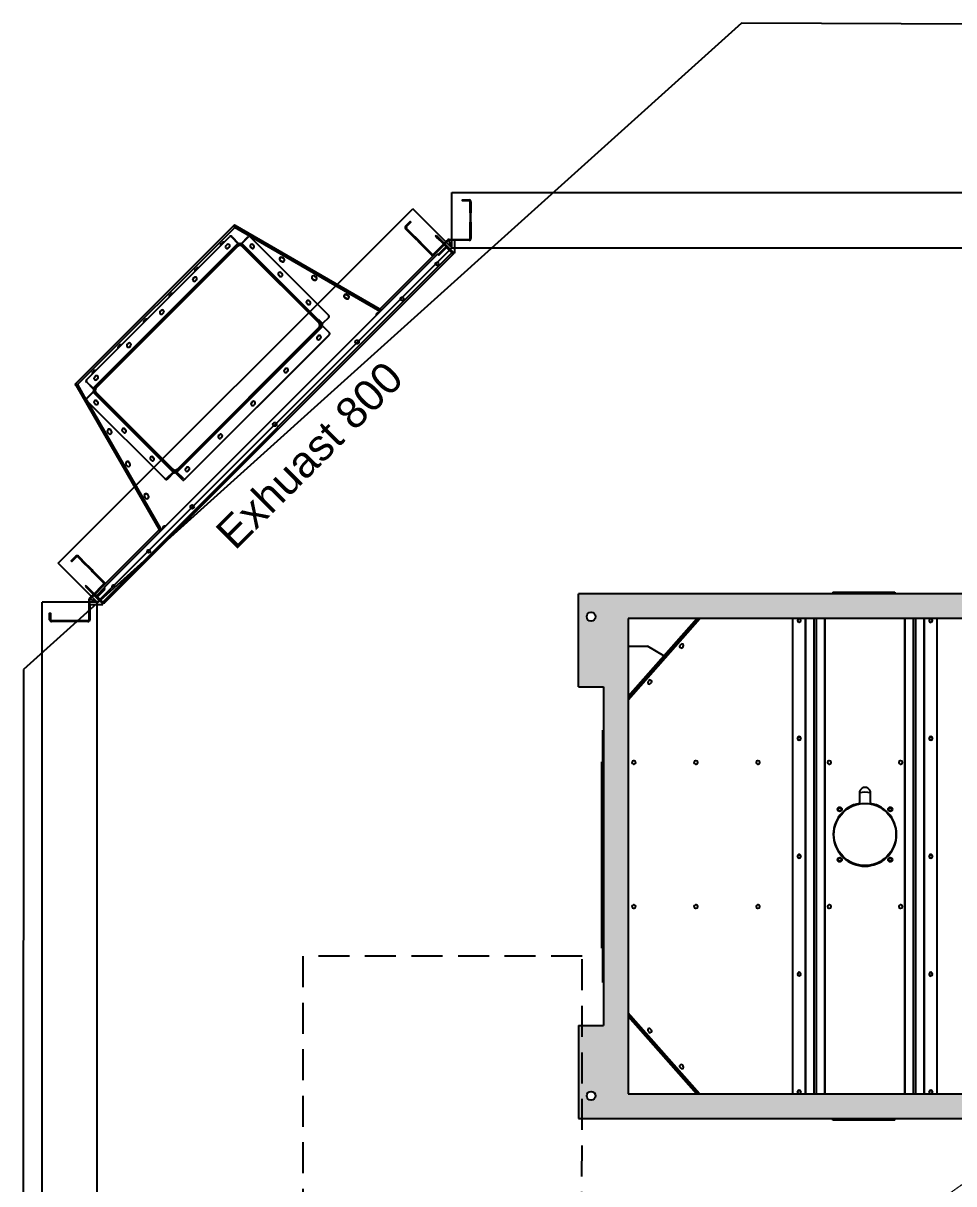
# Model space of a CAD drawing. Header units: millimetres. Extents: x 2822564 to 2991989, y -324396 to -253399.
# Drawn here: x 2846920 to 2848420, y -309281 to -307410 of the extents above; entities that cross this region are included whole.
import ezdxf

# ---------------------------------------------------------------- set-up
doc = ezdxf.new("R2010")
doc.units = ezdxf.units.MM
for name, pattern in [('12017_XPLAN_GROUND$0$HIDDEN', [0.375, 0.25, -0.125]), ('DASHDOT', [1, 0.5, -0.25, 0, -0.25]), ('HIDDEN', [0.375, 0.25, -0.125])]:
    doc.linetypes.add(name, pattern=pattern)
for name, color, linetype in [('AX', 1, 'DASHDOT'), ('Azbilt', 10, 'Continuous'), ('CANAL', 2, 'HIDDEN'), ('LAF Detail', 7, 'Continuous'), ('Runner', 30, 'Continuous'), ('SW-New', 50, 'Continuous')]:
    doc.layers.add(name, color=color, linetype=linetype)
doc.layers.add('KATCHIN', color=253, linetype='12017_XPLAN_GROUND$0$HIDDEN', lineweight=5)
doc.styles.add('Annotative', font='arial.ttf')

# ---------------------------------------------------------------- blocks, each defined once
blk = doc.blocks.new('1&5 - (+20)')
at = {"layer": 'Azbilt'}
for p, q in [((1580486.1, -479645.9), (1577248.8, -479660.4)), ((1577248.8, -479660.4), (1576100.6, -480712.1)), ((1576100.6, -480712.1), (1576112.1, -482091.6))]:
    blk.add_line(p, q, dxfattribs=at)
blk = doc.blocks.new('Surgery Zone')
at = {"layer": 'KATCHIN', "color": 85, "ltscale": 1.1, "true_color": 0x58ba48}
blk.add_circle((1610637.8, -562746.7, 0), 2200, dxfattribs=at)
blk = doc.blocks.new('SW-new')
at = {"layer": 'SW-New', "color": 41, "linetype": 'Continuous', "lineweight": 25, "true_color": 0xf4ee51}
for p, q in [((102.2, 1493.1), (100.7, 1493.1)), ((100.7, 1486.1), (102.2, 1486.1)), ((100.7, 1484.1), (102.2, 1484.1)), ((13.6, 1457), (12.5, 1455.9)), ((17.5, 1451), (18.5, 1452)), ((18.9, 1449.6), (19.9, 1450.6)), ((59.6, 1448.6), (41.8, 1430.8)), ((61, 1450), (62.1, 1448.9)), ((62.4, 1451.4), (63.5, 1450.4)), ((70.3, 1453.1), (70.3, 1454.6)), ((72.3, 1453.1), (72.3, 1454.6)), ((41.8, 1430.8), (42.9, 1429.8))]:
    blk.add_line(p, q, dxfattribs=at)
at = {"layer": 'SW-New', "color": 240, "true_color": 0xed1f24}
for p, q in [((60.2, 1447), (75, 1432.2)), ((75.7, 1453.1), (75.7, 1432.1))]:
    blk.add_line(p, q, dxfattribs=at)
at = {"layer": 'SW-New', "ltscale": 10}
blk.add_line((71.2, 1441.1, 0), (66.3, 1453), dxfattribs=at)
at = {"layer": 'SW-New', "color": 41, "linetype": 'Continuous', "lineweight": 25, "true_color": 0xf4ee51}
for points in [[(99.2, 1516.6), (88.7, 1516.6), (88.7, 1518.1), (99.2, 1518.1)], [(-3.1, 1475.7), (4.4, 1483.2), (5.4, 1482.1), (-2, 1474.7)], [(60.7, 1447.5), (42.9, 1429.8), (63.5, 1450.4), (65.8, 1452.7), (64.7, 1453.7), (62.4, 1451.4), (62.2, 1451.1), (61.9, 1450.9), (61.6, 1450.6), (61.4, 1450.4), (61.3, 1450.2), (61.1, 1450.1), (61, 1450), (61, 1450), (61, 1450), (60.9, 1449.9), (60.8, 1449.8), (60.6, 1449.6), (60.4, 1449.4), (60.1, 1449.1), (59.9, 1448.9), (59.6, 1448.6)]]:
    blk.add_lwpolyline(points, close=True, dxfattribs=at)
for points in [[(100.7, 1497.1), (100.7, 1515.1), (102.2, 1515.1), (102.2, 1497.1)], [(100.7, 1495.1), (100.7, 1493.1), (100.7, 1486.1), (100.7, 1484.1), (100.7, 1482.1), (102.2, 1482.1), (102.2, 1484.1), (102.2, 1486.1), (102.2, 1493.1), (102.2, 1495.1), (102.2, 1497.1), (100.7, 1497.1), (100.7, 1495.1), (102.2, 1495.1)], [(102.2, 1482.1), (102.2, 1456.1), (100.7, 1456.1), (100.7, 1482.1)], [(74.3, 1454.6), (99.2, 1454.6), (99.2, 1453.1), (74.3, 1453.1), (72.3, 1453.1), (70.3, 1453.1), (66.9, 1453.1), (66.9, 1454.6), (70.3, 1454.6), (72.3, 1454.6), (74.3, 1454.6), (74.3, 1453.1)]]:
    blk.add_lwpolyline(points, dxfattribs=at)
at = {"layer": 'SW-New', "color": 41, "linetype": 'Continuous', "lineweight": 25, "true_color": 0xf4ee51, "flags": 128}
for points in [[(10.7, 1459.8), (9.7, 1458.8), (-3.1, 1471.5), (-2, 1472.5), (10.7, 1459.8), (11, 1459.5), (11.3, 1459.3), (11.5, 1459), (11.7, 1458.8), (11.9, 1458.6), (12, 1458.5), (12.1, 1458.4), (12.1, 1458.4)], [(21.3, 1449.2), (20.3, 1448.1), (20, 1448.4), (19.7, 1448.7), (19.5, 1448.9), (19.3, 1449.1), (19.1, 1449.3), (19, 1449.5), (18.9, 1449.5), (18.9, 1449.6), (18.8, 1449.6), (18.8, 1449.7), (18.6, 1449.8), (18.5, 1450), (18.2, 1450.2), (18, 1450.4), (17.7, 1450.7), (17.5, 1451), (12.5, 1455.9), (12.2, 1456.2), (12, 1456.5), (11.7, 1456.7), (11.5, 1456.9), (11.3, 1457.1), (11.2, 1457.2), (11.1, 1457.3), (11.1, 1457.3), (11.1, 1457.4), (11, 1457.4), (10.8, 1457.6), (10.7, 1457.8), (10.5, 1458), (10.2, 1458.2), (9.9, 1458.5), (9.7, 1458.8)], [(11.1, 1457.3), (12.1, 1458.4), (12.2, 1458.4), (12.3, 1458.3), (12.4, 1458.2), (12.6, 1458), (12.8, 1457.8), (13, 1457.5), (13.3, 1457.3), (13.6, 1457), (18.5, 1452), (18.8, 1451.8), (19.1, 1451.5), (19.3, 1451.3), (19.5, 1451), (19.7, 1450.9), (19.8, 1450.7), (19.9, 1450.7), (19.9, 1450.6), (20, 1450.6), (20, 1450.5), (20.2, 1450.4), (20.3, 1450.2), (20.6, 1450), (20.8, 1449.8), (21.1, 1449.5), (21.3, 1449.2), (39.7, 1430.8), (38.7, 1429.8), (20.3, 1448.1)]]:
    blk.add_lwpolyline(points, dxfattribs=at)
at = {"layer": 'SW-New', "color": 41, "linetype": 'Continuous', "lineweight": 25, "true_color": 0xf4ee51}
for centre, radius, start, end in [((99.2, 1515.1), 3, 0, 90), ((99.2, 1515.1), 1.5, 0, 90), ((-0.9, 1473.6), 3, 135, 225), ((-0.9, 1473.6), 1.5, 135, 225), ((66.9, 1451.6), 3, 90, 135), ((66.9, 1451.6), 1.5, 90, 135), ((99.2, 1456.1), 1.5, 270, 0), ((99.2, 1456.1), 3, 270, 0), ((40.8, 1431.9), 3, 225, 315), ((40.8, 1431.9), 1.5, 225, 315)]:
    blk.add_arc(centre, radius, start, end, dxfattribs=at)
blk = doc.blocks.new('ExhustN')
at = {"color": 2, "linetype": 'Continuous', "lineweight": 25}
for p, q in [((6855.5, 31505.8), (6619.7, 31369.7)), ((6856.4, 31502.9), (6832.7, 31489.2)), ((6855.5, 31505.8), (6856.2, 31504.5)), ((6856.6, 31506.9), (6855.6, 31505.9)), ((6856.4, 31503.3), (6856.2, 31503.4)), ((7109.8, 31249.5), (6856.4, 31502.9)), ((7113.8, 31249.7), (6856.6, 31506.9)), ((6830.7, 31488), (6621.9, 31367.5)), ((6704.9, 31362.3), (6830.8, 31488.1)), ((6833.6, 31488.1), (6844.2, 31477.5)), ((6834.1, 31488.6), (6845.5, 31477.2)), ((6849.2, 31477.2), (6860.7, 31488.6)), ((6850.6, 31477.5), (6861.2, 31488.1)), ((6864, 31488.1), (7094.5, 31257.6)), ((6844.2, 31477.5), (6715.5, 31348.8)), ((6716.6, 31347.8), (6845.3, 31476.5)), ((6717.6, 31346.7), (6846.3, 31475.4)), ((6824.3, 31473.2), (6827.3, 31476.2)), ((6826.3, 31475.6), (6824.9, 31474.2)), ((6829.8, 31471.2), (6828.2, 31470.3)), ((6830.6, 31472.7), (6828.5, 31470.6)), ((6828.8, 31470.3), (6830.2, 31471.7)), ((6831, 31473.1), (6830.6, 31472.7)), ((6845.3, 31476.5), (6844.2, 31477.5)), ((6845, 31476.7), (6845.5, 31477.2)), ((6846.3, 31475.4), (6845.3, 31476.5)), ((6845.5, 31477.2), (6845.8, 31476.9)), ((6849.5, 31476.5), (6848.4, 31475.4)), ((6848.4, 31475.4), (7081.8, 31242)), ((6848.9, 31476.9), (6849.2, 31477.2)), ((6849.7, 31476.7), (6849.2, 31477.2)), ((6850.6, 31477.5), (6849.5, 31476.5)), ((6849.5, 31476.5), (7082.8, 31243.1)), ((7083.9, 31244.2), (6850.6, 31477.5)), ((6864.2, 31472.7), (6863.8, 31473.1)), ((6866.3, 31470.6), (6864.2, 31472.7)), ((6864.5, 31471.7), (6865.9, 31470.3)), ((6867.4, 31476.2), (6870.5, 31473.2)), ((6869.8, 31474.2), (6868.4, 31475.6)), ((6878.6, 31476.8), (6876.8, 31478.5)), ((6878.5, 31476.9), (6878.4, 31476.9)), ((6780.4, 31454.4), (6778.2, 31453.1)), ((6780.7, 31448.1), (6782.9, 31449.4)), ((6781.2, 31447.9), (6783.4, 31449.2)), ((6728.2, 31424.7), (6726.1, 31423.4)), ((6779, 31427.9), (6782.1, 31430.9)), ((6781.1, 31430.3), (6779.7, 31428.9)), ((6785.3, 31427.5), (6783.2, 31425.4)), ((6783.6, 31425), (6785, 31426.4)), ((6785.7, 31427.8), (6785.3, 31427.5)), ((6919.9, 31435.3), (6918.1, 31437.1)), ((6919.8, 31435.4), (6918.1, 31437.1)), ((6920.5, 31423.2), (6923.5, 31420.1)), ((6922.9, 31421.1), (6921.4, 31422.5)), ((6726.5, 31418), (6726.8, 31417.9)), ((6728.7, 31418.3), (6730.8, 31419.6)), ((6729.1, 31418.2), (6731.2, 31419.5)), ((6917.2, 31419.7), (6916.8, 31420)), ((6919.3, 31417.6), (6917.2, 31419.7)), ((6917.6, 31418.6), (6919, 31417.2)), ((6676.2, 31394.8), (6674, 31393.6)), ((6676.6, 31388.5), (6678.8, 31389.8)), ((6677, 31388.4), (6679.2, 31389.6)), ((6733.8, 31382.7), (6736.8, 31385.7)), ((6735.8, 31385.1), (6734.4, 31383.6)), ((6961.2, 31393.9), (6959.4, 31395.7)), ((6961.1, 31394), (6961, 31394.1)), ((6740.1, 31382.2), (6738, 31380.1)), ((6738.3, 31379.8), (6739.7, 31381.2)), ((6740.5, 31382.6), (6740.1, 31382.2)), ((6970.2, 31366.7), (6969.8, 31367)), ((6972.4, 31364.6), (6970.2, 31366.7)), ((6973.5, 31370.1), (6976.5, 31367.1)), ((6975.9, 31368.1), (6974.5, 31369.5)), ((6703.8, 31361.2), (6704.9, 31362.3)), ((6715.3, 31346.9), (6703.8, 31358.4)), ((6715.5, 31348.8), (6704.9, 31359.4)), ((6715.3, 31346.9), (6716.4, 31348)), ((6715.5, 31348.8), (6716.6, 31347.8)), ((6716.6, 31347.8), (6717.6, 31346.7)), ((6970.6, 31365.6), (6972, 31364.2)), ((7002.5, 31352.5), (7000.8, 31354.2)), ((7002.4, 31352.6), (7002.3, 31352.7)), ((6703.1, 31333.5), (6714.5, 31345)), ((6935.8, 31097.9), (6703.1, 31330.7)), ((6704.9, 31331.9), (6715.5, 31342.5)), ((6937, 31096.9), (6704.9, 31329)), ((6714.5, 31345), (6715.7, 31346.2)), ((6714.5, 31345), (6716.3, 31343.2)), ((6715.6, 31346.5), (6714.9, 31345.8)), ((6714.9, 31345.8), (6715.1, 31345.6)), ((6715.8, 31346.4), (6715.3, 31346.9)), ((6716.6, 31343.5), (6715.5, 31342.5)), ((6715.5, 31342.5), (6950.4, 31107.5)), ((6715.6, 31346.5), (6715.8, 31346.3)), ((6717.6, 31344.6), (6716.6, 31343.5)), ((6716.6, 31343.5), (6951.5, 31108.6)), ((6717.6, 31344.6), (6952.6, 31109.6)), ((6719.9, 31329.2), (6720.3, 31328.8)), ((6719.6, 31322.7), (6716.9, 31325.3)), ((6718.9, 31323.2), (6717.4, 31324.6)), ((6720.3, 31328.8), (6722.4, 31326.7)), ((6721.3, 31328.5), (6722.8, 31327.1)), ((7023.3, 31313.6), (7022.9, 31314)), ((7025.4, 31311.5), (7023.3, 31313.6)), ((7023.6, 31312.6), (7025, 31311.2)), ((7026.5, 31317.1), (7029.6, 31314.1)), ((7028.9, 31315.1), (7027.5, 31316.5)), ((7043.7, 31311.2), (7042, 31312.8)), ((7043.8, 31311), (7042.1, 31312.8)), ((6773, 31276.2), (6773.3, 31275.8)), ((6773.3, 31275.8), (6775.4, 31273.7)), ((6774.4, 31275.5), (6775.8, 31274)), ((6772.6, 31269.6), (6770, 31272.3)), ((6771.9, 31270.2), (6770.5, 31271.6)), ((7076.3, 31260.6), (7075.9, 31260.9)), ((7078.4, 31258.5), (7076.3, 31260.6)), ((7076.7, 31259.5), (7078.1, 31258.1)), ((7079.6, 31264.1), (7082.6, 31261)), ((7082, 31262), (7080.5, 31263.4)), ((7083.3, 31271.5), (7085, 31269.7)), ((7085.1, 31269.6), (7083.4, 31271.4)), ((7095, 31254.3), (7083.6, 31242.8)), ((7094.5, 31254.8), (7083.9, 31244.2)), ((7085, 31269.7), (7084.9, 31269.8)), ((7081.8, 31239.9), (6952.2, 31110.3)), ((7082.8, 31238.9), (6953.3, 31109.3)), ((6961.6, 31115.5), (7083.9, 31237.8)), ((6974.4, 31015), (7109.8, 31249.5)), ((6976.6, 31012.8), (7112.7, 31248.6)), ((7081.8, 31242), (7082.8, 31243.1)), ((7082.8, 31238.9), (7081.8, 31239.9)), ((7082.8, 31243.1), (7083.9, 31244.2)), ((7083.9, 31237.8), (7082.8, 31238.9)), ((7083.6, 31242.8), (7083.1, 31243.3)), ((7083.1, 31238.7), (7083.6, 31239.1)), ((7083.6, 31242.8), (7083.3, 31242.6)), ((7083.3, 31239.4), (7083.6, 31239.1)), ((7083.6, 31239.1), (7095, 31227.7)), ((7083.9, 31237.8), (7094.5, 31227.2)), ((7112.7, 31248.6), (7111.4, 31249.3)), ((7112.8, 31248.7), (7113.8, 31249.7)), ((6825.7, 31216.6), (6823, 31219.3)), ((6824.9, 31217.1), (6823.5, 31218.5)), ((6826, 31223.2), (6826.3, 31222.8)), ((6826.3, 31222.8), (6828.5, 31220.7)), ((6827.4, 31222.4), (6828.8, 31221)), ((7094.5, 31224.4), (6967.8, 31097.6)), ((7076.7, 31222.4), (7078.1, 31223.8)), ((7077, 31222.1), (7079.1, 31224.2)), ((7079.1, 31224.2), (7079.3, 31224.6)), ((7079.1, 31224.2), (7079.5, 31224.6)), ((7082.6, 31220.9), (7079.6, 31217.9)), ((7082, 31220), (7080.5, 31218.5)), ((7033.9, 31178.9), (7034.2, 31179.3)), ((6878.7, 31163.6), (6876, 31166.2)), ((6878, 31164.1), (6876.5, 31165.5)), ((6879, 31170.1), (6879.4, 31169.7)), ((6879.4, 31169.7), (6881.5, 31167.6)), ((6880.4, 31169.4), (6881.8, 31168)), ((7031.4, 31177.2), (7032.8, 31178.6)), ((7031.8, 31176.8), (7033.9, 31178.9)), ((7037.3, 31175.7), (7034.3, 31172.6)), ((7036.7, 31174.7), (7035.3, 31173.3)), ((7056.1, 31175.8), (7054.9, 31173.7)), ((7054.9, 31173.4), (7056.1, 31175.6)), ((7061.2, 31173), (7060, 31170.8)), ((7060, 31170.8), (7061.2, 31173)), ((7060.1, 31170.7), (7061.3, 31172.8)), ((6986.1, 31131.9), (6987.6, 31133.3)), ((6986.5, 31131.6), (6988.6, 31133.7)), ((6988.6, 31133.7), (6989, 31134.1)), ((6992.1, 31130.4), (6989.1, 31127.4)), ((6991.5, 31129.4), (6990, 31128)), ((7026.3, 31123.8), (7025, 31121.6)), ((7025, 31121.4), (7026.2, 31123.6)), ((6931.7, 31110.5), (6929.1, 31113.2)), ((6931, 31111.1), (6929.6, 31112.5)), ((6932.1, 31117.1), (6932.4, 31116.7)), ((6932.4, 31116.7), (6934.5, 31114.6)), ((6933.5, 31116.4), (6934.9, 31114.9)), ((6950.4, 31107.5), (6939.8, 31096.9)), ((6950.4, 31107.5), (6951.5, 31108.6)), ((6951.5, 31108.6), (6952.6, 31109.6)), ((6953.3, 31109.3), (6952.2, 31110.3)), ((6953.3, 31109.3), (6953.3, 31109.2)), ((6961, 31116), (6954.7, 31109.6)), ((6954.7, 31109.6), (6955.7, 31108.6)), ((6964.9, 31097.6), (6954.7, 31107.9)), ((6962.1, 31114.9), (6955.7, 31108.6)), ((6961, 31116), (6962.1, 31114.9)), ((7031.3, 31120.9), (7030.1, 31118.8)), ((7030.1, 31118.8), (7031.3, 31120.9)), ((7030.2, 31118.6), (7031.5, 31120.8)), ((6994.8, 31068.6), (6995.1, 31069.4)), ((6996.4, 31071.8), (6995.1, 31069.6)), ((6995.1, 31069.4), (6996.3, 31071.6)), ((7001.4, 31068.9), (7000.2, 31066.8)), ((7000.2, 31066.8), (7001.4, 31068.9)), ((7000.3, 31066.6), (7001.6, 31068.8))]:
    blk.add_line(p, q, dxfattribs=at)
at = {"color": 3, "linetype": 'Continuous', "lineweight": 25}
for p, q in [((6527.9, 31486.9), (6520.9, 31479.8)), ((6520.9, 31479.8), (6521.9, 31478.8)), ((6529, 31485.8), (6521.9, 31478.8)), ((6531.5, 31490.4), (6527.9, 31486.9)), ((6529, 31485.8), (6527.9, 31486.9)), ((6532.5, 31489.4), (6529, 31485.8)), ((6532.5, 31489.4), (6531.5, 31490.4)), ((6504.6, 31463.5), (6513.3, 31472.2)), ((6504.6, 31463.5), (6505.7, 31462.5)), ((6505.7, 31462.5), (6514.3, 31471.2)), ((6506, 31462.1), (6514.7, 31470.8)), ((7068.9, 30899.3), (6506, 31462.1)), ((6514.4, 31471.2), (6506.7, 31463.5)), ((6507, 31463.1), (6506.7, 31463.5)), ((6506.7, 31463.5), (6506.7, 31463.5)), ((6513.3, 31472.2), (6514, 31472.9)), ((6513.3, 31472.2), (6514.3, 31471.2)), ((6514, 31472.9), (6515, 31471.9)), ((6515, 31471.9), (6514.3, 31471.2)), ((6514.9, 31470.7), (6514.4, 31471.2)), ((6514.7, 31470.8), (6526.5, 31459)), ((6514.9, 31470.7), (6514.8, 31470.7)), ((6517.3, 31471.1), (6515.8, 31469.7)), ((6515.9, 31469.6), (6517.3, 31471.1)), ((6517.7, 31474.5), (6516.6, 31475.6)), ((6517.3, 31471.1), (6528.7, 31459.7)), ((6517.3, 31471.1), (6517.3, 31471.1)), ((6518.3, 31474.4), (6518.8, 31474.9)), ((6622.4, 31371.2), (6518.8, 31474.9)), ((7066.1, 30897.9), (6504.6, 31459.3)), ((6527.9, 31459), (6528.5, 31459.5)), ((6529.9, 31459.5), (7066.2, 30923.1)), ((6589.8, 31389.6), (6589, 31390.4)), ((6589.9, 31389.6), (6589.8, 31389.6)), ((7081.6, 30912), (6978.1, 31015.5)), ((7066.2, 30921.7), (7065.7, 30921.2)), ((7065.7, 30919.8), (7077.5, 30907.9)), ((7065.9, 30921.4), (7077.3, 30910)), ((7092.6, 30922.3), (7085.5, 30915.2)), ((7093.6, 30921.2), (7086.6, 30914.1)), ((7096.1, 30925.8), (7092.6, 30922.3)), ((7092.6, 30922.3), (7093.6, 30921.2)), ((7097.2, 30924.7), (7093.6, 30921.2)), ((7096.1, 30925.8), (7097.2, 30924.7)), ((7068.9, 30899.3), (7077.5, 30907.9)), ((7069.2, 30898.9), (7077.9, 30907.6)), ((7069.2, 30898.9), (7070.3, 30897.9)), ((7069.3, 30899.7), (7069.7, 30899.3)), ((7070.3, 30897.9), (7079, 30906.5)), ((7077.3, 30910), (7076.4, 30909.1)), ((7076.5, 30909), (7077.4, 30909.9)), ((7077, 30907.4), (7077.4, 30907.1)), ((7077.4, 30909.9), (7077.3, 30910)), ((7077.5, 30908), (7080.5, 30911)), ((7077.9, 30907.6), (7078.6, 30908.3)), ((7077.9, 30907.6), (7079, 30906.5)), ((7078.6, 30908.3), (7081.3, 30910.9)), ((7078.6, 30908.3), (7079.7, 30907.2)), ((7079.7, 30907.2), (7079, 30906.5)), ((7079.7, 30907.2), (7082.3, 30909.9)), ((7080.5, 30910.9), (7081.6, 30912)), ((7080.5, 30911), (7080.9, 30910.6)), ((7081.3, 30910.9), (7085.5, 30915.2)), ((7082.3, 30909.9), (7081.3, 30910.9)), ((7086.6, 30914.1), (7082.3, 30909.9)), ((7085.5, 30915.2), (7086.6, 30914.1))]:
    blk.add_line(p, q, dxfattribs=at)
for points in [[(6514, 31472.9), (6516.6, 31475.6), (6520.9, 31479.8)], [(6521.9, 31478.8), (6517.7, 31474.5), (6515, 31471.9)], [(6517.9, 31474.7), (6518, 31474.7), (6514.4, 31471.2)], [(6518, 31474.7), (6518.4, 31474.3), (6514.9, 31470.7)]]:
    blk.add_lwpolyline(points, dxfattribs=at)
at = {"color": 2, "linetype": 'Continuous', "lineweight": 25, "flags": 128}
for points in [[(6828.5, 31470.6), (6827.9, 31469.7), (6827.8, 31469.6)], [(6866.9, 31469.6), (6866.9, 31469.7), (6866.3, 31470.6)], [(6777.5, 31448.5), (6778.1, 31448.1), (6778.7, 31447.8)], [(6783.2, 31425.4), (6782.6, 31424.5), (6782.6, 31424.4)], [(6726.8, 31417.9), (6727.7, 31418), (6728.7, 31418.3)], [(6920, 31416.6), (6919.9, 31416.7), (6919.3, 31417.6)], [(6673.6, 31388.7), (6673.9, 31388.5), (6674.9, 31388.1)], [(6738, 31380.1), (6737.4, 31379.2), (6737.3, 31379.1)], [(6973, 31363.6), (6973, 31363.7), (6972.4, 31364.6)], [(6722.4, 31326.7), (6723.3, 31326.1), (6723.4, 31326.1)], [(7026, 31310.5), (7026, 31310.6), (7025.4, 31311.5)], [(6775.4, 31273.7), (6776.3, 31273.1), (6776.4, 31273.1)], [(7079.1, 31257.5), (7079, 31257.6), (7078.4, 31258.5)], [(6828.5, 31220.7), (6829.4, 31220.1), (6829.5, 31220)], [(7076, 31221.4), (7076.1, 31221.5), (7077, 31222.1)], [(6881.5, 31167.6), (6882.4, 31167), (6882.5, 31167)], [(7030.8, 31176.2), (7030.9, 31176.2), (7031.8, 31176.8)], [(7054.5, 31172.2), (7054.5, 31172.4), (7054.9, 31173.4)], [(6985.5, 31130.9), (6985.6, 31131), (6986.5, 31131.6)], [(6934.5, 31114.6), (6935.4, 31114), (6935.5, 31114)], [(6952.9, 31109.7), (6952.6, 31109.6), (6952.6, 31109.6)], [(7024.6, 31120.4), (7024.6, 31120.4), (7025, 31121.4)], [(6935.8, 31097.9), (6936.1, 31097.7), (6936.3, 31097.6)], [(7001.8, 31070.9), (7001.8, 31069.9), (7001.4, 31068.9)], [(7001.4, 31068.9), (7001.8, 31069.9), (7001.8, 31070.9)]]:
    blk.add_lwpolyline(points, dxfattribs=at)
at = {"color": 7, "linetype": 'Continuous', "lineweight": 25, "flags": 128}
for points in [[(6971.9, 31018.8), (6971.9, 31017.9), (6971.8, 31017.6)], [(6971.8, 31017.6), (6971.9, 31017.9), (6971.9, 31018.8)]]:
    blk.add_lwpolyline(points, dxfattribs=at)
at = {"color": 3, "linetype": 'Continuous', "lineweight": 25}
for centre, radius in [((6531.1, 31444.8), 2.55), ((6587.7, 31388.2), 2.55), ((6659.5, 31317.9), 3), ((6792.4, 31184.9), 3), ((6925.2, 31052.2), 3), ((6994.6, 30979.9), 2.55), ((7051.2, 30923.3), 2.55)]:
    blk.add_circle(centre, radius, dxfattribs=at)
at = {"color": 2, "linetype": 'Continuous', "lineweight": 25}
for centre, radius, start, end in [((6832.2, 31486.7), 2, 45, 135), ((6832.7, 31487.2), 2, 45, 135), ((6862.1, 31487.2), 2, 45, 135), ((6862.6, 31486.7), 2, 45, 135), ((6874.7, 31476.4), 3, 44.9749, 121.2416), ((6826.9, 31472.2), 2.75, 135, 315), ((6828.3, 31473.6), 2.75, 315, 135), ((6847.4, 31469.4), 5, 45, 135), ((6847.4, 31474.3), 3, 45, 135), ((6847.4, 31474.3), 1.5, 45, 135), ((6866.5, 31473.6), 2.75, 45, 225), ((6867.9, 31472.2), 2.75, 225, 45), ((6876.4, 31474.8), 3, 348.4975, 44.9158), ((6876.5, 31474.6), 3, 328.7799, 44.9749), ((6876.4, 31475), 3, 324.8733, 5.8887), ((6779.7, 31450.5), 3, 119.9098, 299.9098), ((6779.2, 31450.7), 3, 250.7644, 299.8506), ((6781.9, 31451.8), 3, 299.9098, 119.9098), ((6781.4, 31452), 3, 299.8506, 61.155), ((6727.6, 31420.8), 3, 119.9098, 299.9098), ((6729.7, 31422.1), 3, 299.9098, 119.9098), ((6729.3, 31422.2), 3, 299.8506, 74.5288), ((6781.6, 31427), 2.75, 135, 315), ((6783, 31428.4), 2.75, 315, 135), ((6916, 31435), 3, 44.9749, 119.5952), ((6919.5, 31420.6), 2.75, 45, 225), ((6917.7, 31433.3), 3, 348.4949, 44.9158), ((6917.8, 31433.2), 3, 330.4264, 44.9749), ((6917.7, 31433.6), 3, 326.5446, 8.8702), ((6920.9, 31419.2), 2.75, 225, 45), ((6675.5, 31391), 3, 119.9098, 299.9098), ((6675.4, 31391.1), 3, 226.7874, 270.0986), ((6675.1, 31391.1), 3, 258.2194, 299.8506), ((6677.7, 31392.2), 3, 299.9098, 119.9098), ((6677.3, 31392.4), 3, 299.8506, 70.2175), ((6737.8, 31383.1), 2.75, 315, 135), ((6957.3, 31393.5), 3, 44.9749, 117.8326), ((6959, 31391.9), 3, 348.4921, 44.9158), ((6959.1, 31391.8), 3, 332.1893, 44.9749), ((6959, 31392.1), 3, 328.2259, 8.515), ((6736.4, 31381.7), 2.75, 135, 315), ((6972.5, 31367.6), 2.75, 45, 225), ((6974, 31366.1), 2.75, 225, 45), ((6625.6, 31362.4), 3, 333.3256, 116.6744), ((6625.2, 31362.6), 3, 337.4035, 66.3953), ((6705.3, 31359.8), 2, 135, 225), ((6706.3, 31360.8), 2, 135, 225), ((6716.1, 31347.1), 1.8, 157.8854, 225), ((6718.7, 31345.6), 3, 135, 225), ((6723.6, 31345.6), 5, 135, 225), ((6998.6, 31352.1), 3, 44.9749, 116.1051), ((7000.3, 31350.5), 3, 348.4895, 44.9158), ((7000.4, 31350.3), 3, 333.9169, 44.9749), ((7000.3, 31350.7), 3, 329.9189, 8.512), ((6704.5, 31332.1), 2, 135, 225), ((6706.3, 31330.4), 2, 135, 225), ((6716.1, 31347.1), 0.8, 196.045, 225), ((6719.4, 31326.5), 2.75, 45, 225), ((6718.7, 31345.6), 1.5, 135, 225), ((6720.8, 31325.1), 2.75, 225, 45), ((7025.6, 31314.5), 2.75, 45, 225), ((7027, 31313.1), 2.75, 225, 45), ((7039.9, 31310.7), 3, 44.9749, 114.4123), ((7041.6, 31309), 3, 348.4869, 44.9158), ((7041.7, 31308.9), 3, 335.61, 44.9749), ((7041.6, 31309.3), 3, 331.6253, 8.8606), ((6772.4, 31273.5), 2.75, 45, 225), ((6773.8, 31272.1), 2.75, 225, 45), ((7078.6, 31261.5), 2.75, 45, 225), ((7080, 31260.1), 2.75, 225, 45), ((7081.2, 31269.3), 3, 44.9749, 112.5939), ((7082.9, 31267.6), 3, 348.4841, 44.9158), ((7083, 31267.5), 3, 337.4287, 44.9749), ((7082.9, 31267.8), 3, 333.3471, 8.5057), ((7093.1, 31256.2), 2, 315, 45), ((7093.6, 31255.7), 2, 315, 45), ((7075.8, 31241), 5, 315, 45), ((7080.7, 31241), 1.5, 315, 45), ((7080.7, 31241), 3, 315, 45), ((6825.5, 31220.5), 2.75, 45, 225), ((6826.9, 31219.1), 2.75, 225, 45), ((7078.6, 31220.5), 2.75, 135, 315), ((7080, 31221.9), 2.75, 315, 135), ((7093.1, 31225.8), 2, 315, 45), ((7093.6, 31226.3), 2, 315, 45), ((7034.8, 31176.6), 2.75, 315, 135), ((6878.5, 31167.4), 2.75, 45, 225), ((6879.9, 31166), 2.75, 225, 45), ((7033.3, 31175.2), 2.75, 135, 315), ((7057.5, 31172.2), 3, 150.0902, 330.0902), ((7057.4, 31172.3), 3, 226.7872, 330.0311), ((7058.7, 31174.3), 3, 330.0902, 150.0902), ((7058.7, 31174.1), 3, 0.3236, 150.031), ((7058.6, 31174.5), 3, 330.0902, 14.0895), ((7058.6, 31174.5), 3, 330.0311, 13.859), ((6988.1, 31130), 2.75, 135, 315), ((6989.5, 31131.4), 2.75, 315, 135), ((7028.8, 31122.1), 3, 355.6922, 150.031), ((7028.9, 31122.3), 3, 330.0902, 150.0902), ((6931.5, 31114.4), 2.75, 45, 225), ((6932.9, 31113), 2.75, 225, 45), ((6952, 31117.2), 5, 225, 315), ((6953.6, 31110.7), 3, 225, 315), ((6952, 31111.2), 0.8, 253.955, 315), ((6953.6, 31110.7), 1.5, 225, 315), ((7027.6, 31120.1), 3, 150.0902, 330.0902), ((7027.5, 31120.3), 3, 226.7873, 330.0311), ((7028.7, 31122.4), 3, 330.0902, 12.092), ((7028.7, 31122.4), 3, 330.0311, 11.8402), ((6938.4, 31098.3), 2, 225, 315), ((6966.3, 31099), 2, 225, 315), ((6997.7, 31068.1), 3, 150.0902, 330.0902), ((6998.9, 31070.1), 3, 350.744, 150.031), ((6999, 31070.3), 3, 330.0902, 150.0902), ((6997.6, 31068.3), 3, 226.7874, 330.0311), ((6969.1, 31018.3), 3, 343.8332, 106.1668), ((6969, 31018.1), 3, 348.2781, 101.7219)]:
    blk.add_arc(centre, radius, start, end, dxfattribs=at)
at = {"color": 3, "linetype": 'Continuous', "lineweight": 25}
for centre, radius, start, end in [((6508.1, 31462), 2.1, 147.868, 176.2458), ((6508.2, 31462), 2.1, 134.8816, 173.3339), ((6527.2, 31459.7), 1, 225, 315), ((6529.2, 31458.8), 1, 45, 135), ((6535.3, 31443.9), 2.6, 134.4227, 202.1107), ((7050.2, 30928), 2.6, 259.9781, 304.3182), ((7066.4, 30920.5), 1, 135, 225), ((7065.5, 30922.4), 1, 315, 45), ((7068.2, 30900.8), 2.1, 263.2439, 293.6106), ((7068.2, 30900.8), 2.1, 267.1587, 315)]:
    blk.add_arc(centre, radius, start, end, dxfattribs=at)
at = {"color": 2, "linetype": 'Continuous', "lineweight": 25}
for points, knots in [([(6856.4, 31502.9), (6856.3, 31503.3), (6856, 31504), (6855.6, 31504.9), (6855.4, 31505.6), (6855.4, 31505.8), (6855.5, 31505.8)], [0, 0, 0, 0, 0.250002, 0.499997, 0.750012, 1, 1, 1, 1]), ([(6855.6, 31505.9), (6855.7, 31505.6), (6856.1, 31505.2), (6856.3, 31504.1), (6856.4, 31503.3), (6856.4, 31502.9)], [0, 0, 0, 0, 0.327525, 0.65587, 1, 1, 1, 1]), ([(6856.4, 31502.9), (6856.4, 31503.1), (6856.2, 31503.5), (6856.1, 31504), (6856.1, 31504.4), (6856.2, 31504.5), (6856.2, 31504.5)], [0, 0, 0, 0, 0.250007, 0.500015, 0.75001, 1, 1, 1, 1]), ([(6856.6, 31506.9), (6856.7, 31506.7), (6857, 31506.4), (6857, 31505.4), (6856.8, 31504.2), (6856.5, 31503.3), (6856.4, 31502.9)], [0, 0, 0, 0, 0.247711, 0.49562, 0.743522, 1, 1, 1, 1]), ([(7109.8, 31249.5), (7110.2, 31249.6), (7111.1, 31249.9), (7112.3, 31250.1), (7113.2, 31250.1), (7113.6, 31249.8), (7113.8, 31249.7)], [0, 0, 0, 0, 0.250001, 0.5, 0.75001, 1, 1, 1, 1]), ([(7112.7, 31248.6), (7112.7, 31248.5), (7112.6, 31248.5), (7112, 31248.6), (7111.3, 31248.9), (7110.5, 31249.2), (7110, 31249.4), (7109.8, 31249.5)], [0, 0, 0, 0, 0.216729, 0.43345, 0.650179, 0.866917, 1, 1, 1, 1]), ([(7109.8, 31249.5), (7110.1, 31249.5), (7110.7, 31249.4), (7111.5, 31249.3), (7112.2, 31249.1), (7112.6, 31248.8), (7112.8, 31248.7)], [0, 0, 0, 0, 0.250001, 0.500007, 0.750006, 1, 1, 1, 1])]:
    blk.add_open_spline(points, degree=3, knots=knots, dxfattribs=at)
at = {"color": 3, "linetype": 'Continuous', "lineweight": 25}
for points, knots in [([(6504.6, 31459.3), (6504.4, 31459.6), (6503.9, 31460.3), (6503.7, 31461.5), (6503.9, 31462.7), (6504.4, 31463.3), (6504.6, 31463.5)], [0, 0, 0, 0, 0.254655, 0.509538, 0.764436, 1, 1, 1, 1]), ([(6506, 31462.1), (6505.8, 31461.8), (6505.6, 31461.5), (6505.2, 31460.8), (6505, 31460.5), (6504.7, 31460), (6504.6, 31459.8), (6504.5, 31459.5), (6504.5, 31459.4), (6504.6, 31459.3)], [0, 0, 0, 0, 0.25, 0.25, 0.5, 0.5, 0.75, 0.75, 1, 1, 1, 1]), ([(6505.3, 31461), (6505.3, 31461), (6505.1, 31461.3), (6505.2, 31461.9), (6505.5, 31462.3), (6505.7, 31462.5)], [0, 0, 0, 0, 0.045332, 0.557017, 1, 1, 1, 1]), ([(7066.1, 30897.9), (7066.1, 30897.8), (7066.2, 30897.8), (7066.6, 30897.9), (7066.8, 30898), (7067.3, 30898.3), (7067.6, 30898.4), (7068.2, 30898.8), (7068.5, 30899.1), (7068.9, 30899.3)], [0, 0, 0, 0, 0.25, 0.25, 0.5, 0.5, 0.75, 0.75, 1, 1, 1, 1]), ([(7069.2, 30898.9), (7069, 30898.8), (7068.6, 30898.4), (7068, 30898.5), (7067.7, 30898.6)], [0, 0, 0, 0, 0.508397, 1, 1, 1, 1]), ([(7070.3, 30897.9), (7070, 30897.6), (7069.3, 30897.1), (7068.1, 30896.9), (7066.9, 30897.1), (7066.3, 30897.6), (7066.1, 30897.9)], [0, 0, 0, 0, 0.254644, 0.50954, 0.764436, 1, 1, 1, 1])]:
    blk.add_open_spline(points, degree=3, knots=knots, dxfattribs=at)
at = {"layer": 'SW-New', "ltscale": 10}
for p, q in [((6505.6, 31471), (6510.6, 31482.9)), ((7077.1, 30899.5), (7089, 30904.5))]:
    blk.add_line(p, q, dxfattribs=at)
for p, rotation in [((5436.3, 30502.3), 314.9999999999999), ((5636, 30970.8), 270)]:
    blk.add_blockref('SW-new', p, dxfattribs=dict(rotation=rotation))
at = {"color": 2, "insert": (6623.4, 31284.2), "char_height": 50.014, "attachment_point": 1, "rotation": 315, "style": 'Annotative'}
blk.add_mtext_dynamic_manual_height_columns('Exhuast 800', width=914.135, gutter_width=1.04, heights=[0], dxfattribs=at)
blk = doc.blocks.new('LAF')
at = {"layer": 'LAF Detail'}
h = blk.add_hatch(color=1, dxfattribs=at)
h.dxf.hatch_style = 1
h.paths.add_polyline_path([(1750, 1297.5), (-1750, 1297.5), (-1750, 1257.5), (1750, 1257.5)])
h.paths.add_polyline_path([(-1257.5, 1750), (-1297.5, 1750), (-1297.5, 1297.5), (-1257.5, 1297.5)])
h.paths.add_polyline_path([(1297.5, 1750), (1257.5, 1750), (1257.5, 1297.5), (1297.5, 1297.5)])
h.paths.add_polyline_path([(1297.5, -1297.5), (1257.5, -1297.5), (1257.5, -1750), (1297.5, -1750)])
h.paths.add_polyline_path([(1750, -1257.5), (-1750, -1257.5), (-1750, -1297.5), (1750, -1297.5)])
h.paths.add_polyline_path([(-1257.5, -1297.5), (-1297.5, -1297.5), (-1297.5, -1750), (-1257.5, -1750)])
h.paths.add_polyline_path([(2764.7, 1882.3), (2614.7, 1882.3), (2614.7, 1842.3), (2068.7, 1842.3), (2068.7, 1882.3), (1918.7, 1882.3), (1918.7, 567.3), (2068.7, 567.3), (2068.7, 604.8), (2183, 604.8), (2183, 609.8), (2063, 609.8), (2063, 637.3), (2183, 637.3), (2183, 607.3), (2614.7, 607.3), (2614.7, 567.3), (2764.7, 567.3)])
h.paths.add_polyline_path([(1958.7, 1802.3), (2724.7, 1802.3), (2724.7, 913.3), (2183, 913.3), (2183, 883.3), (2063, 883.3), (2063, 913.3), (1958.7, 913.3)], flags=16)
h.paths.add_polyline_path([(1958.9, 1526.8, 1), (1964, 1526.8, 1)], flags=0)
h.paths.add_polyline_path([(1958.9, 1314.6, 1), (1964, 1314.6, 1)], flags=0)
h.paths.add_polyline_path([(2151, 1529.4), (2152, 1529.4, -1), (2152, 1524.2), (2151, 1524.2, -1)], flags=0)
h.paths.add_polyline_path([(2148.9, 1526.8, -1), (2154, 1526.8, -1)], flags=0)
h.paths.add_polyline_path([(2151, 1317.2), (2152, 1317.2, -1), (2152, 1312), (2151, 1312, -1)], flags=0)
h.paths.add_polyline_path([(2154, 1314.6, -1), (2148.9, 1314.6, -1)], flags=0)
h.paths.add_polyline_path([(2000, 1717.6), (2001.5, 1718.9, -1), (2004.9, 1715), (2003.4, 1713.7, -1)], flags=0)
h.paths.add_polyline_path([(2257.9, 1477.7), (2257.9, 1478.7, -1), (2263.1, 1478.7), (2263.1, 1477.7, -1)], flags=0)
h.paths.add_polyline_path([(2257.9, 1363.7, -1), (2263.1, 1363.7), (2263.1, 1362.7, -1), (2257.9, 1362.7)], flags=0)
h.paths.add_polyline_path([(2562.4, 1106.3), (2724.7, 1249.4), (2724.7, 1249.7), (2562.1, 1106.3)], flags=0)
h.paths.add_polyline_path([(2556.8, 1105.2), (2557, 1105.2), (2557.2, 1105.3, 0.093249)], flags=0)
h.paths.add_polyline_path([(2308.7, 1100.3), (2551.5, 1100.3), (2555.3, 1103.7), (2555.3, 1104.3, -0.414214), (2557.3, 1106.3), (2557.3, 1105.2, 0.12943), (2555.3, 1104.3), (2555.3, 1100.4), (2552.5, 1097.8), (2544.7, 1097.8), (2544.7, 1096.6), (2326.7, 1096.6), (2307.7, 1096.6, 0.414214), (2306.5, 1095.3), (2306.5, 1036.7, 0.080761), (2306.5, 1036.3), (2306.5, 1036.3), (2330.5, 914.1), (2357.5, 914.1), (2544.1, 914.1), (2544.1, 913.8), (2544.1, 913.3), (2543.7, 913.3), (2419.6, 913.8), (2366, 913.8), (2357.6, 914.1), (2357.6, 913.3), (2357.5, 913.3), (2357.5, 914.1), (2327.5, 914.1), (2303.5, 1036.3), (1958.7, 1036.3), (1958.7, 1036.9), (2303, 1036.9), (2303, 1096.6), (2326.5, 1096.6), (2326.5, 1097.8), (2308.7, 1097.8)], flags=0)
h.paths.add_polyline_path([(2305.2, 1036.7, 0.09518), (2305.4, 1035.8, 0.113938), (2303.6, 1035.9), (2305.2, 1036.1)], flags=0)
h.paths.add_polyline_path([(2257.9, 1592.7), (2257.9, 1593.7, -1), (2263.1, 1593.7), (2263.1, 1592.7, -1)], flags=0)
h.paths.add_polyline_path([(2058.1, 1768.8), (2059.6, 1770.2, -1), (2063, 1766.3), (2061.5, 1764.9, -1)], flags=0)
h.paths.add_polyline_path([(2263.1, 1248.7), (2263.1, 1247.7, -1), (2257.9, 1247.7), (2257.9, 1248.7, -1)], flags=0)
h.paths.add_polyline_path([(2444, 1411.7, 0.956183), (2444, 1429.7, -0.066402)], flags=0)
h.paths.add_polyline_path([(2426.8, 1429.7), (2427.6, 1429.7, 0.022091), (2426.8, 1429.7, 11.266721), (2426.8, 1411.7), (2427.6, 1411.7, -0.022091), (2426.8, 1411.7, -11.266721)], flags=0)
h.paths.add_polyline_path([(2426.6, 1420.7, -1), (2326.6, 1420.7, -1)], flags=0)
h.paths.add_polyline_path([(2339.5, 1461.4, -1), (2332.5, 1461.4, -1)], flags=0)
h.paths.add_polyline_path([(2338.5, 1461.4, -1), (2333.5, 1461.4, -1)], flags=0)
h.paths.add_polyline_path([(2339.5, 1380, -1), (2332.5, 1380, -1)], flags=0)
h.paths.add_polyline_path([(2338.5, 1380, -1), (2333.5, 1380, -1)], flags=0)
h.paths.add_polyline_path([(2341, 1529.4), (2342, 1529.4, -1), (2342, 1524.2), (2341, 1524.2, -1)], flags=0)
h.paths.add_polyline_path([(2344, 1526.8, -1), (2338.9, 1526.8, -1)], flags=0)
h.paths.add_polyline_path([(2257.9, 1692.7), (2257.9, 1693.7, -1), (2263.1, 1693.7), (2263.1, 1692.7, -1)], flags=0)
h.paths.add_polyline_path([(2341, 1317.2), (2342, 1317.2, -1), (2342, 1312), (2341, 1312, -1)], flags=0)
h.paths.add_polyline_path([(2344, 1314.6, -1), (2338.9, 1314.6, -1)], flags=0)
h.paths.add_polyline_path([(1948.7, 1862.3, -1), (1962.7, 1862.3, -1)], flags=16)
h.paths.add_polyline_path([(2263.1, 1133.7), (2263.1, 1132.7, -1), (2257.9, 1132.7), (2257.9, 1133.7, -1)], flags=0)
h.paths.add_polyline_path([(2420.8, 1461.4, -1), (2413.8, 1461.4, -1)], flags=0)
h.paths.add_polyline_path([(2419.8, 1461.4, -1), (2414.8, 1461.4, -1)], flags=0)
h.paths.add_polyline_path([(2420.8, 1380, -1), (2413.8, 1380, -1)], flags=0)
h.paths.add_polyline_path([(2419.8, 1380, -1), (2414.8, 1380, -1)], flags=0)
h.paths.add_polyline_path([(2257.9, 1792.7), (2257.9, 1793.7, -1), (2263.1, 1793.7), (2263.1, 1792.7, -1)], flags=0)
h.paths.add_polyline_path([(2551.5, 1100.3, 0.016832), (2552, 1099.1), (2552.1, 1099.1), (2551.9, 1099.1), (2551.9, 1099), (2552, 1099, -0.00829)], flags=0)
h.paths.add_polyline_path([(2327.4, 1109.9), (2329.4, 1109.9, -1), (2329.4, 1104.7), (2327.4, 1104.7, -1)], flags=0)
h.paths.add_polyline_path([(2490.2, 1477.7), (2490.2, 1478.7, -1), (2495.4, 1478.7), (2495.4, 1477.7, -1)], flags=0)
h.paths.add_polyline_path([(2490.2, 1363.7, -1), (2495.4, 1363.7), (2495.4, 1362.7, -1), (2490.2, 1362.7)], flags=0)
h.paths.add_polyline_path([(2394, 1109.9), (2396, 1109.9, -1), (2396, 1104.7), (2394, 1104.7, -1)], flags=0)
h.paths.add_polyline_path([(1958.7, 873.3), (2310.7, 873.3), (2310.7, 647.3), (1958.7, 647.3)], flags=16)
h.paths.add_polyline_path([(2490.2, 1592.7), (2490.2, 1593.7, -1), (2495.4, 1593.7), (2495.4, 1592.7, -1)], flags=0)
h.paths.add_polyline_path([(2490.2, 1248.7, -1), (2495.4, 1248.7), (2495.4, 1247.7, -1), (2490.2, 1247.7)], flags=0)
h.paths.add_polyline_path([(2531, 1529.4), (2532, 1529.4, -1), (2532, 1524.2), (2531, 1524.2, -1)], flags=0)
h.paths.add_polyline_path([(2534, 1526.8, -1), (2528.9, 1526.8, -1)], flags=0)
h.paths.add_polyline_path([(2531, 1317.2), (2532, 1317.2, -1), (2532, 1312), (2531, 1312, -1)], flags=0)
h.paths.add_polyline_path([(2534, 1314.6, -1), (2528.9, 1314.6, -1)], flags=0)
h.paths.add_polyline_path([(2490.2, 1692.7), (2490.2, 1693.7, -1), (2495.4, 1693.7), (2495.4, 1692.7, -1)], flags=0)
h.paths.add_polyline_path([(2460.7, 1109.9), (2462.7, 1109.9, -1), (2462.7, 1104.7), (2460.7, 1104.7, -1)], flags=0)
h.paths.add_polyline_path([(2495.4, 1133.7), (2495.4, 1132.7, -1), (2490.2, 1132.7), (2490.2, 1133.7, -1)], flags=0)
h.paths.add_polyline_path([(2490.2, 1792.7), (2490.2, 1793.7, -1), (2495.4, 1793.7), (2495.4, 1792.7, -1)], flags=0)
h.paths.add_polyline_path([(2527.4, 1109.9), (2529.4, 1109.9, -1), (2529.4, 1104.7), (2527.4, 1104.7, -1)], flags=0)
h.paths.add_polyline_path([(2322.7, 860.3), (2350.7, 860.3), (2350.7, 873.3), (2724.7, 873.3), (2724.7, 647.3), (2350.7, 647.3), (2350.7, 660.3), (2322.7, 660.3, -0.414214), (2320.7, 662.3), (2320.7, 858.3, -0.414214)], flags=16)
h.paths.add_polyline_path([(2561.8, 1122.2), (2563.3, 1123.5, -1), (2566.7, 1119.6), (2565.2, 1118.3, -1)], flags=0)
h.paths.add_polyline_path([(2353.8, 820.3), (2353.8, 860.3), (2353.7, 820.3)], flags=0)
h.paths.add_polyline_path([(2578.9, 1095.3, -1), (2573.8, 1095.3, -1)], flags=0)
h.paths.add_polyline_path([(2619.9, 1173.4), (2621.4, 1174.7, -1), (2624.8, 1170.8), (2623.3, 1169.5, -1)], flags=0)
h.paths.add_polyline_path([(2392.3, 858.8), (2392.3, 662.3), (2392.2, 661.9), (2392, 660.7), (2391.5, 660.5), (2391.7, 660.7), (2391.9, 660.9), (2392, 661.2), (2392.2, 661.6), (2392.2, 661.9), (2392.3, 662.3), (2392.3, 858.3), (2392.2, 858.7), (2392, 859.9), (2391.8, 860)], flags=0)
h.paths.add_polyline_path([(2383.4, 818.3), (2383.2, 818.3), (2383.2, 702.3), (2383.2, 701.9), (2383, 700.7), (2382.1, 700.3), (2381.9, 700.3), (2382.2, 700.4), (2382.4, 700.5), (2382.6, 700.7), (2382.8, 700.9), (2383, 701.2), (2383.1, 701.6), (2383.2, 701.9), (2383.2, 702.3), (2383.2, 818.3), (2383.2, 818.7), (2383, 819.9), (2382.8, 820)], flags=0)
h.paths.add_polyline_path([(2623.3, 1770.2), (2624.8, 1768.8, -1), (2621.4, 1764.9), (2619.9, 1766.3, -1)], flags=0)
h.paths.add_polyline_path([(2678, 1224.6), (2679.5, 1225.9, -1), (2682.9, 1222), (2681.4, 1220.7, -1)], flags=0)
h.paths.add_polyline_path([(2721, 1529.4), (2722, 1529.4, -1), (2722, 1524.2), (2721, 1524.2, -1)], flags=0)
h.paths.add_polyline_path([(2724, 1526.8, -1), (2718.9, 1526.8, -1)], flags=0)
h.paths.add_polyline_path([(2721, 1317.2), (2722, 1317.2, -1), (2722, 1312), (2721, 1312, -1)], flags=0)
h.paths.add_polyline_path([(2724, 1314.6, -1), (2718.9, 1314.6, -1)], flags=0)
h.paths.add_polyline_path([(2681.4, 1718.9), (2682.9, 1717.6, -1), (2679.5, 1713.7), (2678, 1715, -1)], flags=0)
h.paths.add_polyline_path([(2665.4, 1096), (2667.3, 1092.8, 0.483498), (2670.4, 1095.3, 0.867202)], flags=0)
h.paths.add_polyline_path([(1962.7, 587.3, -1), (1948.7, 587.3, -1)], flags=16)
h.paths.add_polyline_path([(2537.3, 819.3), (2537.3, 818.3, -1), (2532.1, 818.3), (2532.1, 819.3, -1)], flags=0)
h.paths.add_polyline_path([(2537.3, 818.8, -1), (2532.2, 818.8, -1)], flags=0)
h.paths.add_polyline_path([(2720.7, 1862.3, -1), (2734.7, 1862.3, -1)], flags=16)
h.paths.add_polyline_path([(2537.3, 761.1), (2537.3, 760.1, -1), (2532.1, 760.1), (2532.1, 761.1, -1)], flags=0)
h.paths.add_polyline_path([(2537.3, 760.6, -1), (2532.2, 760.6, -1)], flags=0)
h.paths.add_polyline_path([(2537.3, 702.8), (2537.3, 701.8, -1), (2532.1, 701.8), (2532.1, 702.8, -1)], flags=0)
h.paths.add_polyline_path([(2537.3, 702.3, -1), (2532.2, 702.3, -1)], flags=0)
h.paths.add_polyline_path([(2734.7, 587.3, -1), (2720.7, 587.3, -1)], flags=16)
h.paths.add_polyline_path([(1297.5, 1257.5), (1257.5, 1257.5), (1257.5, -1257.5), (1297.5, -1257.5)])
h.paths.add_polyline_path([(-1257.5, 1257.5), (-1297.5, 1257.5), (-1297.5, -1257.5), (-1257.5, -1257.5)])
at = {"layer": 'LAF Detail', "color": 3, "linetype": 'Continuous', "lineweight": 25}
for p, q in [((2068.7, 1882.3), (1918.7, 1882.3)), ((1918.7, 1882.3), (1918.7, 567.3)), ((2068.7, 1882.3), (2068.7, 1842.3)), ((2614.7, 1882.3), (2614.7, 1842.3)), ((2614.7, 1882.3), (2764.7, 1882.3)), ((2764.7, 567.3), (2764.7, 1882.3)), ((2614.7, 1842.3), (2068.7, 1842.3)), ((2138.2, 1843.1), (2193.7, 1843.1)), ((2138.2, 1842.3), (2138.2, 1843.1)), ((2140.2, 1843.1), (2140.2, 1842.3)), ((2193.7, 1844.8), (2193.7, 1842.3)), ((2193.7, 1844.8), (2493.7, 1844.8)), ((2493.7, 1844.8), (2493.7, 1842.3)), ((2493.7, 1843.1), (2544.7, 1843.1)), ((2542.7, 1842.3), (2542.7, 1843.1)), ((2544.7, 1843.1), (2544.7, 1842.3)), ((1958.7, 1688.8), (2087.5, 1802.3)), ((1958.7, 1690.4), (2085.7, 1802.3)), ((2724.7, 1802.3), (1958.7, 1802.3)), ((1958.7, 1802.3), (1958.7, 913.3)), ((1958.7, 1692.3), (2083.5, 1802.3)), ((1958.7, 1690.6), (2085.4, 1802.3)), ((1958.7, 1687.1), (2089.4, 1802.3)), ((2593.5, 1802.3), (2724.7, 1686.7)), ((2595.4, 1802.3), (2724.7, 1688.3)), ((2597.3, 1802.3), (2724.7, 1690)), ((2597.5, 1802.3), (2724.7, 1690.2)), ((2599.4, 1802.3), (2724.7, 1691.9)), ((2680, 1802.3), (2680, 1771)), ((2724.7, 913.3), (2724.7, 1802.3)), ((2257.9, 1793.7), (2257.9, 1792.7)), ((2263.1, 1792.7), (2263.1, 1793.7)), ((2490.2, 1793.7), (2490.2, 1792.7)), ((2495.4, 1792.7), (2495.4, 1793.7)), ((2059.6, 1770.2), (2058.1, 1768.8)), ((2061.5, 1764.9), (2063, 1766.3)), ((2619.9, 1766.3), (2621.4, 1764.9)), ((2624.8, 1768.8), (2623.3, 1770.2)), ((2664.7, 1744.8), (2680, 1771)), ((2001.5, 1718.9), (2000, 1717.6)), ((2003.4, 1713.7), (2004.9, 1715)), ((2678, 1715), (2679.5, 1713.7)), ((2682.9, 1717.6), (2681.4, 1718.9)), ((2257.9, 1693.7), (2257.9, 1692.7)), ((2263.1, 1692.7), (2263.1, 1693.7)), ((2490.2, 1693.7), (2490.2, 1692.7)), ((2495.4, 1692.7), (2495.4, 1693.7)), ((1918.2, 1472.3), (1918.2, 1646.4)), ((1918.2, 1646.4), (1918.7, 1646.4)), ((1918.7, 1644.4), (1918.2, 1644.4)), ((2257.9, 1593.7), (2257.9, 1592.7)), ((2263.1, 1592.7), (2263.1, 1593.7)), ((2490.2, 1593.7), (2490.2, 1592.7)), ((2495.4, 1592.7), (2495.4, 1593.7)), ((1958.7, 1536.9), (2724.7, 1536.9)), ((1958.7, 1516.7), (2724.7, 1516.7)), ((1958.7, 1515.9), (2724.7, 1515.9)), ((1962, 1529.4), (1961, 1529.4)), ((1961, 1524.2), (1962, 1524.2)), ((2150, 1528.9), (2150, 1524.7)), ((2152, 1529.4), (2151, 1529.4)), ((2151, 1524.2), (2152, 1524.2)), ((2342, 1529.4), (2341, 1529.4)), ((2341, 1524.2), (2342, 1524.2)), ((2532, 1529.4), (2531, 1529.4)), ((2531, 1524.2), (2532, 1524.2)), ((2722, 1529.4), (2721, 1529.4)), ((2721, 1524.2), (2722, 1524.2)), ((1958.7, 1502.5), (2724.7, 1502.5)), ((1958.7, 1498.9), (2724.7, 1498.9)), ((1958.7, 1485.5), (2724.7, 1485.5)), ((1958.7, 1484.7), (2724.7, 1484.7)), ((2257.9, 1478.7), (2257.9, 1477.7)), ((2263.1, 1477.7), (2263.1, 1478.7)), ((2490.2, 1478.7), (2490.2, 1477.7)), ((2495.4, 1477.7), (2495.4, 1478.7)), ((1916.2, 1372.3), (1916.2, 1472.3)), ((1916.2, 1472.3), (1918.7, 1472.3)), ((2767.2, 1472.3), (2764.7, 1472.3)), ((2767.2, 1472.3), (2767.2, 1372.3)), ((2443.6, 1429.7), (2427.6, 1429.7)), ((2427.6, 1411.7), (2443.6, 1411.7)), ((1916.2, 1372.3), (1918.7, 1372.3)), ((1918.2, 1100), (1918.2, 1372.3)), ((2767.2, 1372.3), (2764.7, 1372.3)), ((1958.7, 1356.7), (2724.7, 1356.7)), ((1958.7, 1355.9), (2724.7, 1355.9)), ((2257.9, 1363.7), (2257.9, 1362.7)), ((2263.1, 1362.7), (2263.1, 1363.7)), ((2490.2, 1363.7), (2490.2, 1362.7)), ((2495.4, 1362.7), (2495.4, 1363.7)), ((1958.7, 1342.5), (2724.7, 1342.5)), ((1958.7, 1338.9), (2724.7, 1338.9)), ((1958.7, 1325.5), (2724.7, 1325.5)), ((1958.7, 1324.7), (2724.7, 1324.7)), ((1962, 1317.2), (1961, 1317.2)), ((1961, 1312), (1962, 1312)), ((2150, 1316.7), (2150, 1312.5)), ((2152, 1317.2), (2151, 1317.2)), ((2151, 1312), (2152, 1312)), ((2342, 1317.2), (2341, 1317.2)), ((2341, 1312), (2342, 1312)), ((2532, 1317.2), (2531, 1317.2)), ((2531, 1312), (2532, 1312)), ((2722, 1317.2), (2721, 1317.2)), ((2721, 1312), (2722, 1312)), ((1958.7, 1304.5), (2724.7, 1304.5))]:
    blk.add_line(p, q, dxfattribs=at)
for centre, radius in [((1955.7, 1862.3), 7), ((2727.7, 1862.3), 7), ((1961.5, 1526.8), 2.55), ((2151.5, 1526.8), 2.55), ((2341.5, 1526.8), 2.55), ((2531.5, 1526.8), 2.55), ((2721.5, 1526.8), 2.55), ((2376.6, 1420.7), 50), ((2336, 1461.4), 3.5), ((2336, 1461.4), 2.5), ((2417.3, 1461.4), 3.5), ((2417.3, 1461.4), 2.5), ((2336, 1380), 3.5), ((2336, 1380), 2.5), ((2417.3, 1380), 3.5), ((2417.3, 1380), 2.5), ((1961.5, 1314.6), 2.55), ((2151.5, 1314.6), 2.55), ((2341.5, 1314.6), 2.55), ((2531.5, 1314.6), 2.55), ((2721.5, 1314.6), 2.55)]:
    blk.add_circle(centre, radius, dxfattribs=at)
for centre, radius, start, end in [((2260.5, 1793.7), 2.6, 0, 180), ((2492.8, 1793.7), 2.6, 0, 180), ((2260.5, 1792.7), 2.6, 180, 0), ((2492.8, 1792.7), 2.6, 180, 0), ((2059.8, 1766.9), 2.6, 131.3967, 311.3967), ((2061.3, 1768.2), 2.6, 311.3967, 131.3967), ((2621.6, 1768.2), 2.6, 48.6033, 228.6033), ((2623.1, 1766.9), 2.6, 228.6033, 48.6033), ((2001.7, 1715.7), 2.6, 131.3967, 311.3967), ((2003.2, 1717), 2.6, 311.3967, 131.3967), ((2679.7, 1717), 2.6, 48.6033, 228.6033), ((2681.2, 1715.7), 2.6, 228.6033, 48.6033), ((2260.5, 1693.7), 2.6, 0, 180), ((2260.5, 1692.7), 2.6, 180, 0), ((2492.8, 1693.7), 2.6, 0, 180), ((2492.8, 1692.7), 2.6, 180, 0), ((2260.5, 1593.7), 2.6, 0, 180), ((2260.5, 1592.7), 2.6, 180, 0), ((2492.8, 1593.7), 2.6, 0, 180), ((2492.8, 1592.7), 2.6, 180, 0), ((1961, 1526.8), 2.6, 90, 149.9267), ((1961, 1526.8), 2.6, 210.0733, 270), ((1962, 1526.8), 2.6, 270, 90), ((2151, 1526.8), 2.6, 90, 270), ((2152, 1526.8), 2.6, 270, 90), ((2341, 1526.8), 2.6, 90, 270), ((2342, 1526.8), 2.6, 270, 90), ((2531, 1526.8), 2.6, 90, 270), ((2532, 1526.8), 2.6, 270, 90), ((2721, 1526.8), 2.6, 90, 270), ((2722, 1526.8), 2.6, 270, 90), ((2260.5, 1478.7), 2.6, 0, 180), ((2260.5, 1477.7), 2.6, 180, 0), ((2492.8, 1478.7), 2.6, 0, 180), ((2492.8, 1477.7), 2.6, 180, 0), ((2376.6, 1420.7), 51, 10.1242, 349.8758), ((2427.6, 1420.7), 9, 90, 95.0621), ((2443.6, 1420.7), 9, 270, 90), ((2376.6, 1420.7), 68, 352.4021, 7.5979), ((2427.6, 1420.7), 9, 264.9379, 270), ((2260.5, 1363.7), 2.6, 0, 180), ((2492.8, 1363.7), 2.6, 0, 180), ((2260.5, 1362.7), 2.6, 180, 0), ((2492.8, 1362.7), 2.6, 180, 0), ((1961, 1314.6), 2.6, 90, 149.9267), ((1961, 1314.6), 2.6, 210.0733, 270), ((1962, 1314.6), 2.6, 270, 90), ((2151, 1314.6), 2.6, 90, 270), ((2152, 1314.6), 2.6, 270, 90), ((2341, 1314.6), 2.6, 90, 270), ((2342, 1314.6), 2.6, 270, 90), ((2531, 1314.6), 2.6, 90, 270), ((2532, 1314.6), 2.6, 270, 90), ((2721, 1314.6), 2.6, 90, 270), ((2722, 1314.6), 2.6, 270, 90)]:
    blk.add_arc(centre, radius, start, end, dxfattribs=at)

msp = doc.modelspace()

# ---------------------------------------------------------------- linework, layer by layer
at = {"layer": 'Runner', "ltscale": 10}
for p, q in [((2847610.6, -307683.1, 0), (2851784, -307683.1, 0)), ((2847610.6, -307772.1, 0), (2847610.6, -307683.1, 0)), ((2846976.2, -308280.6, 0), (2847547.6, -307709.2, 0)), ((2847610.6, -307772.1, 0), (2847547.6, -307709.2, 0)), ((2847039.1, -308343.6, 0), (2847610.6, -307772.1, 0)), ((2847610.6, -307772.1, 0), (2851784, -307772.1, 0)), ((2847039.1, -308343.6), (2846976.2, -308280.6)), ((2846950.1, -309853.3, 0), (2846950.1, -308343.6, 0)), ((2847039.1, -308343.6), (2846950.1, -308343.6)), ((2847039.1, -309853.3), (2847039.1, -308343.6))]:
    msp.add_line(p, q, dxfattribs=at)

# ---------------------------------------------------------------- block references
at = {"rotation": 89.99999999999993}
msp.add_blockref('ExhustN', (2878510.1, -314849.2, 0), dxfattribs=at)
at = {"layer": 'Azbilt', "rotation": 359.5049173853201}
msp.add_blockref('1&5 - (+20)', (1275032.1, 185860.7), dxfattribs=at)

# ---------------------------------------------------------------- next in the draw order: block references
at = {"layer": 'AX', "rotation": 180}
msp.add_blockref('Surgery Zone', (4460335.1, -873829.2, 0), dxfattribs=at)

# ---------------------------------------------------------------- next in the draw order: linework, layer by layer
at = {"layer": 'CANAL', "ltscale": 200}
msp.add_lwpolyline([(2847370.6, -308913.8), (2847368.8, -313768.8), (2851988.9, -313770.5), (2851990.7, -308892.2), (2851540.7, -308892), (2851539.1, -313320.3), (2847818.9, -313318.9), (2847820.6, -308914)], close=True, dxfattribs=at)

# ---------------------------------------------------------------- next in the draw order: block references
at = {"color": 1, "rotation": 89.99999999999999}
msp.add_blockref('LAF', (2849697.3, -311094.4), dxfattribs=at)

doc.saveas('drawing.dxf')
